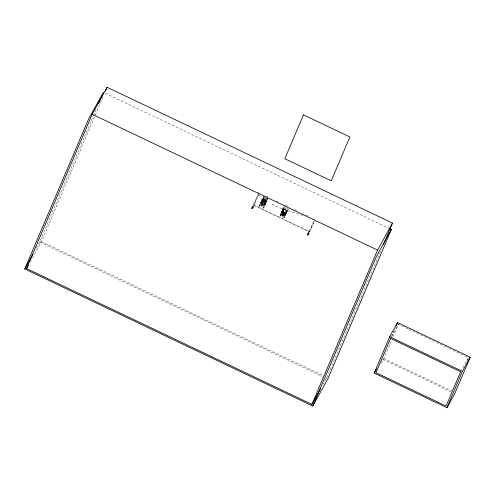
<?xml version="1.0" encoding="UTF-8"?>
<svg xmlns="http://www.w3.org/2000/svg" width="495" height="495" viewBox="0 0 495 495"><rect width="100%" height="100%" fill="white"/><g stroke="black" fill="none" stroke-linecap="round" stroke-linejoin="round"><path stroke-width="0.37" stroke-dasharray="2.48 1.86" d="M261.781 202.399L261.044 202.17L261.787 202.368M265.196 203.996L264.559 204.812L265.215 203.748M282.342 212.268L281.544 212.064L281.884 211.681M285.516 214.335C285.658 213.797 285.887 214.434 285.281 213.518C286.512 214.304 284.229 215.164 285.819 213.549M265.933 201.589C266.582 201.713 266.013 200.673 266.279 201.601M282.373 212.151C281.593 211.532 281.463 212.937 281.915 211.78M265.147 203.934L264.571 203.891L265.246 203.847M283.152 208.704L282.676 209.855L283.183 208.803M287.081 210.573L286.605 211.724L287.112 210.672M261.31 201.979L260.63 202.944L261.28 201.88M262.041 199.528L261.898 199.943L262.548 198.897M281.581 212.522C281.803 211.365 281.141 213.277 281.748 211.959M282.645 209.335L282.936 209.583L282.552 209.397M285.337 214.174L285.584 213.815L285.398 214.18M285.423 214.564L285.411 214.088M286.815 210.851C286.073 211.668 287.224 211.254 286.512 211.198M260.648 202.919L261.298 202.09M261.917 199.937L262.579 198.996M264.757 204.868L265.048 204.008L264.584 204.788M282.93 208.989L282.701 209.824M285.337 214.7L285.535 214.286M286.426 211.637L286.63 211.699M265.636 198.149C265.728 199.058 264.695 197.753 265.642 198.142M262.653 204.051L262.35 204.998L262.907 204.2M262.703 204.924L262.461 204.218M283.053 213.982C282.435 216.006 283.938 213.388 283.159 214.279M283.14 213.908L283.319 214.669M260.828 202.999L261.1 202.133M262.387 199.213L262.022 199.745M265.122 204.157C264.497 204.614 265.116 204.627 264.924 203.977M266.384 200.747L265.92 201.626M266.186 201.527L266.347 201.218L266.174 201.527M284.081 206.929L281.321 212.565L281.674 211.947M281.754 212.126L281.426 212.33L281.884 212.114M282.874 208.995L282.688 209.416M282.695 209.781L283.041 209.051M286.586 211.322L286.859 210.864M286.914 211.111L286.982 210.95M260.902 202.814L261.032 202.245M262.183 199.398L262.078 199.584M266.341 201.044L265.877 201.7L266.081 201.267M266.26 201.422L266.508 200.871M281.494 212.689L281.618 212.374M282.546 209.633L282.831 209.063L282.521 209.744M286.859 211.198L286.654 211.65M262.183 199.838L262.424 199.33L262.158 199.912M285.275 214.403L285.188 214.589M261.094 202.393L261.15 202.325M266.124 201.248L266.347 201.125M264.868 204.2L264.757 204.398M265.004 204.367L264.862 204.596M261.991 199.497L262.331 199.782L261.973 199.535M262.362 201.601L264.547 196.775M263.222 199.887L265.852 201.137L264.955 202.758L262.381 201.366L260.921 205.153L264.435 196.595M266.131 199.726L265.66 200.395M286.32 211.254L285.423 212.875L282.793 211.625L283.691 210.004L286.32 211.254L284.996 214.366L282.367 213.116L281.507 214.83M285.207 213.005L283.171 211.922L282.769 212.652L284.804 213.623L285.225 213.054M286.593 211.21L286.555 211.39M36.333 248.063L39.699 241.993L93.097 116.48M93.4 115.774L96.717 107.972M30.245 261.812L41.456 241.585L103.158 96.556M253.279 205.233L258.817 192.79M258.904 192.629L253.632 205.01L309.827 231.753L314.22 221.432M259.108 193.774L254.145 205.437L309.171 231.617L314.436 219.236M259.584 205.462L261.224 201.725L265.499 203.761L264.064 207.133L263.86 207.498L259.584 205.462L264.002 195.878M259.275 206.452L259.85 205.4L259.491 206.495M267.746 199.157L264.955 204.732L260.686 202.703L263.742 196.503M263.427 198.421L266.384 199.825L267.393 198.006L265.06 202.944L262.103 201.533L264.101 197.202M261.082 204.936L263.34 205.957L261.082 204.936L261.991 202.82L264.2 203.921M263.006 200.865L263.414 200.135L265.45 201.106L265.048 201.836L263.006 200.865L263.953 198.823M261.805 204.546L262.251 203.525L263.569 204.157L263.123 205.171L261.805 204.546L263.123 205.171M263.229 201.378L263.773 200.308L263.229 201.378L264.54 202.003L265.091 200.933L264.54 202.003M265.048 201.836L265.939 199.739L265.778 200.178M264.806 202.523L263.216 206.242L264.936 202.585M265.339 201.149L265.066 201.57L266.062 199.664M264.955 202.758L267.176 198.025L265.06 202.944M263.068 208.129L263.643 207.083L263.284 208.172M263.86 207.498L268.278 197.913M280.189 215.269L281.828 211.532L286.098 213.568L284.662 216.934L284.464 217.299L280.189 215.269L283.988 206.799M279.879 216.253L280.455 215.207L280.096 216.296M281.383 214.892L282.973 211.167L281.42 214.855M282.707 211.334L285.04 206.396M281.711 214.7L284.05 215.907L281.686 214.737L283.691 210.004M282.156 214.094L282.558 213.364L284.6 214.335L284.192 215.065L282.156 214.094L283.171 211.922M283.802 215.207L282.175 214.483L283.183 212.058L282.954 212.466M282.453 214.267L283.728 214.972L284.124 214.038M284.192 215.065L285.089 212.968M281.469 214.737L284.099 215.987L285.423 212.875M283.666 217.936L284.241 216.884M285.665 212.745L287.997 207.807M284.464 217.299L288.263 208.828M281.822 211.427L286.098 213.463L288.35 208.958M309.517 231.864L314.999 219.545M380.389 251.559L326.855 377.388L323.117 384.132M391.576 336.6L393.952 331.013M381.2 363.274L383.811 358.559L391.551 340.374M393.036 336.878L398.395 324.287L408.115 328.909M467.008 361.14L468.493 357.637L461.779 369.753M286.908 211.111L286.797 211.371M262.121 199.912L262.232 199.262M286.098 213.568L285.559 214.539L281.278 212.615L281.482 212.182M283.01 209.168L282.8 209.552M281.494 212.615L281.414 212.831M262.257 199.658L262.406 199.343M284.303 214.712L284.39 214.49M286.815 211.235L286.692 211.582M253.533 206.137L254.9 203.662L254.306 203.383M263.649 198.396L264.243 197.313M262.103 201.533L263.111 199.708L266.069 201.119M264.033 198.829L263.742 199.207M262.133 203.377L261.57 204.683L263.173 205.444L263.736 204.138M262.251 203.525L263.569 204.157M282.589 212.627L284.804 213.729M282.806 213.413L282.373 214.601L282.923 213.537L282.775 213.871L284.093 214.502M284.235 214.162L283.691 215.232L284.34 213.939M284.099 215.987L284.996 214.366M283.864 218.029L284.439 216.977M308.261 232.817L309.963 229.748L310.538 230.02M391.681 336.396L398.395 324.287M262.177 204.67L262.529 204.59M282.781 214.471L283.363 214.341M284.254 212.745L283.79 212.862M285.782 207.838L286.017 208.222L286.184 207.9M262.95 204.497L262.548 204.633M262.826 204.534L262.523 204.194M283.784 212.578L284.21 212.689M283.332 213.871L283.598 214.118M283.091 214.23L283.573 214.118M302.872 215.511L281.228 208.463L270.87 203.538M105.367 93.332L390.072 228.808M265.84 195.933L267.919 196.923M276.247 200.883L278.326 201.873M285.262 205.171L288.733 206.823M294.284 209.465L297.755 211.118M306.077 215.078L308.156 216.067M262.678 198.99L266.954 201.026M283.282 208.791L287.558 210.827M262.208 199.12L266.477 201.156M282.812 208.927L287.081 210.957M283.715 209.515L286.673 210.919M263.631 200.648L264.949 201.273M261.218 201.626L265.493 203.662M261.02 202.09L265.295 204.126M281.624 211.897L285.9 213.933M259.788 205.097L264.064 207.133M280.393 214.904L284.662 216.934M408.808 329.237L419.909 334.521M420.608 334.855L431.708 340.139M432.401 340.467L448.365 348.065M449.058 348.393L460.164 353.678M460.857 354.005L467.8 357.31M383.811 358.559L451.83 390.926M382.746 359.302L451.322 391.935M41.456 241.585L322.672 375.396M39.699 241.993L322.152 376.398M325.636 378.056L327.034 378.725M259.72 195.092L260.252 198.464M264.578 199.429L265.116 199.671L264.608 199.38M283.369 207.912L282.045 211.025L286.32 213.06L287.644 209.948L283.369 207.912M285.429 212.336L283.839 216.061L285.429 212.336"/><path stroke-width="0.74" d="M390.072 228.808L391.384 229.433L327.727 379.052L312.778 406.024L24.75 268.964L88.407 119.344L103.356 92.373L98.53 103.721M320.5 388.853L311.906 404.359L26.507 268.55L92.15 114.258L107.099 87.287L392.498 223.097L383.415 244.45M105.478 91.099L107.099 87.287M251.837 208.259L252.599 206.471L253.186 206.749L252.425 208.537L251.837 208.259L252.914 206.31M307.451 234.723L308.261 232.817L308.837 233.096L308.032 234.995L307.451 234.723L308.484 232.86M311.906 404.359L377.549 250.068L392.498 223.097M312.778 406.024L376.435 256.404L391.384 229.433M374.226 373.1L389.689 336.749L397.522 322.622L470.25 357.229L454.781 393.581L446.954 407.713L374.226 373.1L376.46 369.066M396.037 326.118L397.522 322.622M446.954 407.713L462.417 371.355L470.25 357.229M24.75 268.964L32.973 254.133M26.507 268.55L28.376 265.178M252.425 208.537L253.118 207.294M308.032 234.995L309.109 233.052M92.15 114.258L377.549 250.068M389.689 336.749L462.417 371.355M303.466 114.865L284.804 158.734L331.248 180.836L349.909 136.967L303.466 114.865M390.561 338.413L375.983 372.692L446.075 406.049L460.659 371.77L390.561 338.413"/></g></svg>
